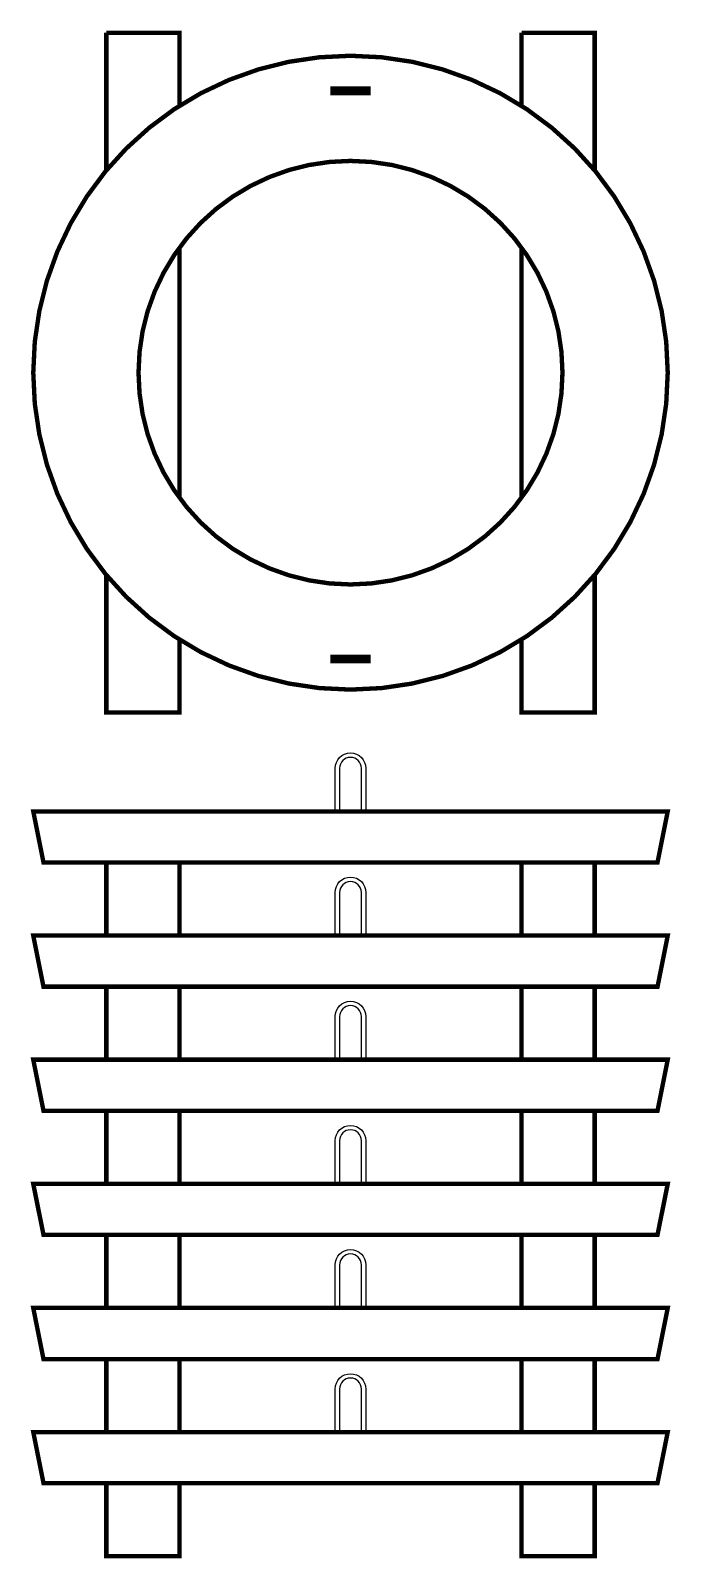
# Model space of a CAD drawing. Header units: millimetres. Extents: x -300689 to 10556, y -104928 to 107291.
# Drawn here: x -10854 to -9978, y 27726 to 29819 of the extents above; entities that cross this region are included whole.
import ezdxf

# ---------------------------------------------------------------- set-up
doc = ezdxf.new("R2010")
doc.units = ezdxf.units.MM
doc.layers.add('линии', color=7, linetype='Continuous')

msp = doc.modelspace()

# ---------------------------------------------------------------- linework, layer by layer
at = {"linetype": 'ByBlock', "ltscale": 0.25, "const_width": 6}
for points in [[(-10749.8524, 29815.5957), (-10649.8524, 29815.5957), (-10649.8524, 29715.5957)], [(-10749.8524, 29627.2105), (-10749.8524, 29815.5957)], [(-10181.8524, 29815.5957), (-10081.8524, 29815.5957), (-10081.8524, 29627.2105)], [(-10181.8524, 29715.5957), (-10181.8524, 29815.5957)], [(-10649.8524, 29521.3832), (-10649.8524, 29178.7814)], [(-10181.8524, 29178.7814), (-10181.8524, 29521.3832)], [(-10649.8524, 28984.569), (-10649.8524, 28884.569), (-10749.8524, 28884.569), (-10749.8524, 29072.9542)], [(-10081.8524, 29072.9542), (-10081.8524, 28884.569), (-10181.8524, 28884.569), (-10181.8524, 28984.569)]]:
    msp.add_lwpolyline(points, dxfattribs=at)
for points in [[(-10415.8524, 29784.0823, -1), (-10415.8524, 28916.0823, -1), (-10415.8524, 29784.0823, -1)], [(-10415.8524, 29060.0823, 1), (-10415.8524, 29640.0823, 1), (-10415.8524, 29060.0823, -1)]]:
    msp.add_lwpolyline(points, format="xyb", dxfattribs=at)
for points in [[(-10391.1658, 29739.0823), (-10391.1658, 29733.0823), (-10440.5389, 29733.0823), (-10440.5389, 29739.0823)], [(-10391.1658, 28955.0823), (-10391.1658, 28961.0823), (-10440.5389, 28961.0823), (-10440.5389, 28955.0823)], [(-9981.8524, 28749.2969), (-10849.8524, 28749.2969), (-10835.8524, 28679.2969), (-9995.8524, 28679.2969)], [(-10749.8524, 28679.2969), (-10649.8524, 28679.2969), (-10649.8524, 28579.2969), (-10749.8524, 28579.2969)], [(-10081.8524, 28679.2969), (-10181.8524, 28679.2969), (-10181.8524, 28579.2969), (-10081.8524, 28579.2969)], [(-9981.8524, 28579.2969), (-10849.8524, 28579.2969), (-10835.8524, 28509.2969), (-9995.8524, 28509.2969)], [(-10749.8524, 28509.2969), (-10649.8524, 28509.2969), (-10649.8524, 28409.2969), (-10749.8524, 28409.2969)], [(-10081.8524, 28509.2969), (-10181.8524, 28509.2969), (-10181.8524, 28409.2969), (-10081.8524, 28409.2969)], [(-9981.8524, 28409.2969), (-10849.8524, 28409.2969), (-10835.8524, 28339.2969), (-9995.8524, 28339.2969)], [(-10749.8524, 28339.2969), (-10649.8524, 28339.2969), (-10649.8524, 28239.2969), (-10749.8524, 28239.2969)], [(-10081.8524, 28339.2969), (-10181.8524, 28339.2969), (-10181.8524, 28239.2969), (-10081.8524, 28239.2969)], [(-9981.8524, 28239.2969), (-10849.8524, 28239.2969), (-10835.8524, 28169.2969), (-9995.8524, 28169.2969)], [(-10749.8524, 28169.2969), (-10649.8524, 28169.2969), (-10649.8524, 28069.2969), (-10749.8524, 28069.2969)], [(-10081.8524, 28169.2969), (-10181.8524, 28169.2969), (-10181.8524, 28069.2969), (-10081.8524, 28069.2969)], [(-9981.8524, 28069.2969), (-10849.8524, 28069.2969), (-10835.8524, 27999.2969), (-9995.8524, 27999.2969)], [(-10749.8524, 27999.2969), (-10649.8524, 27999.2969), (-10649.8524, 27899.2969), (-10749.8524, 27899.2969)], [(-10081.8524, 27999.2969), (-10181.8524, 27999.2969), (-10181.8524, 27899.2969), (-10081.8524, 27899.2969)], [(-9981.8524, 27899.2969), (-10849.8524, 27899.2969), (-10835.8524, 27829.2969), (-9995.8524, 27829.2969)], [(-10749.8524, 27829.2969), (-10649.8524, 27829.2969), (-10649.8524, 27729.2969), (-10749.8524, 27729.2969)], [(-10081.8524, 27829.2969), (-10181.8524, 27829.2969), (-10181.8524, 27729.2969), (-10081.8524, 27729.2969)]]:
    msp.add_lwpolyline(points, close=True, dxfattribs=at)
at = {"layer": 'линии', "linetype": 'ByBlock', "ltscale": 0.25}
for points in [[(-10436.8524, 28749.2969), (-10436.8524, 28808.2969, -1), (-10394.8524, 28808.2969), (-10394.8524, 28749.2969), (-10400.8524, 28749.2969), (-10400.8524, 28808.2969, 1), (-10430.8524, 28808.2969), (-10430.8524, 28749.2969), (-10436.8524, 28749.2969)], [(-10436.8524, 28579.2969), (-10436.8524, 28638.2969, -1), (-10394.8524, 28638.2969), (-10394.8524, 28579.2969), (-10400.8524, 28579.2969), (-10400.8524, 28638.2969, 1), (-10430.8524, 28638.2969), (-10430.8524, 28579.2969), (-10436.8524, 28579.2969)], [(-10436.8524, 28409.2969), (-10436.8524, 28468.2969, -1), (-10394.8524, 28468.2969), (-10394.8524, 28409.2969), (-10400.8524, 28409.2969), (-10400.8524, 28468.2969, 1), (-10430.8524, 28468.2969), (-10430.8524, 28409.2969), (-10436.8524, 28409.2969)], [(-10436.8524, 28239.2969), (-10436.8524, 28298.2969, -1), (-10394.8524, 28298.2969), (-10394.8524, 28239.2969), (-10400.8524, 28239.2969), (-10400.8524, 28298.2969, 1), (-10430.8524, 28298.2969), (-10430.8524, 28239.2969), (-10436.8524, 28239.2969)], [(-10436.8524, 28069.2969), (-10436.8524, 28128.2969, -1), (-10394.8524, 28128.2969), (-10394.8524, 28069.2969), (-10400.8524, 28069.2969), (-10400.8524, 28128.2969, 1), (-10430.8524, 28128.2969), (-10430.8524, 28069.2969), (-10436.8524, 28069.2969)], [(-10436.8524, 27899.2969), (-10436.8524, 27958.2969, -1), (-10394.8524, 27958.2969), (-10394.8524, 27899.2969), (-10400.8524, 27899.2969), (-10400.8524, 27958.2969, 1), (-10430.8524, 27958.2969), (-10430.8524, 27899.2969), (-10436.8524, 27899.2969)]]:
    msp.add_lwpolyline(points, format="xyb", dxfattribs=at)

doc.saveas('drawing.dxf')
